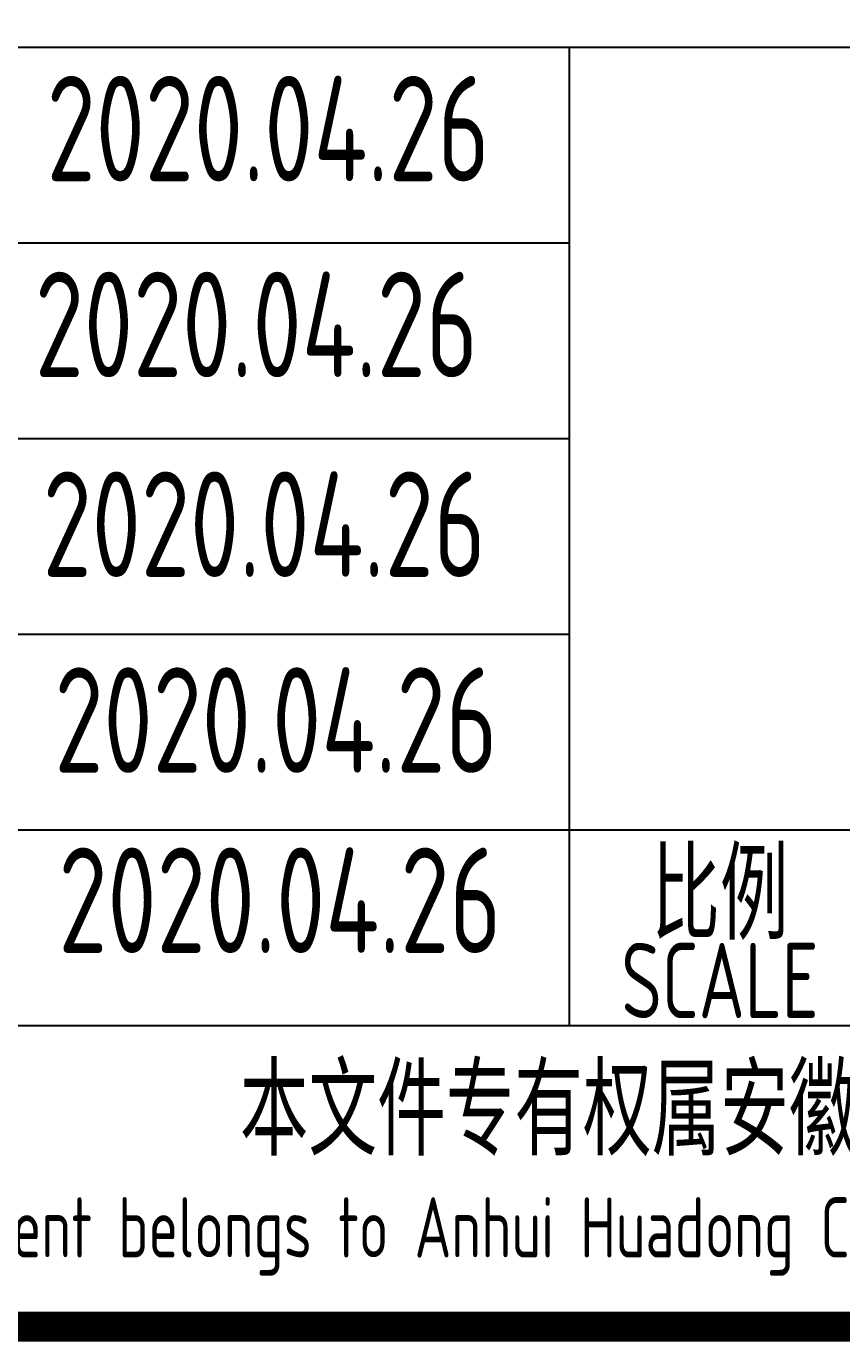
# Model space of a CAD drawing. Extents: x 6250600 to 6678662, y -692028 to -290561.
# Drawn here: x 6588134 to 6590842, y -556951 to -552581 of the extents above; entities that cross this region are included whole.
import ezdxf
from ezdxf.enums import TextEntityAlignment as Align

# ---------------------------------------------------------------- set-up
doc = ezdxf.new("R2010")
doc.units = 0
doc.header["$LTSCALE"] = 1000
doc.header["$MEASUREMENT"] = 0
doc.linetypes.add('2', pattern=[18.5, 12, -3, 0.5, -3])
doc.layers.get('0').update_dxf_attribs({"linetype": 'CONTINUOUS'})
doc.layers.add('PUB_TITLE', color=4, linetype='CONTINUOUS')
doc.styles.add('AHD', font='sceie.shx', dxfattribs={"width": 0.7, "bigfont": 'sceic.shx'})
doc.styles.add('sceie', font='sceie.shx', dxfattribs={"width": 0.7, "bigfont": 'sceic.shx'})

# ---------------------------------------------------------------- blocks, each defined once
blk = doc.blocks.new('qm')
at = {"style": 'sceie', "width": 0.8}
for p in [(-941169.6, -984626.3), (-941208.7, -985276.9), (-941182.6, -985940.5), (-941143.6, -986591.1), (-941130.5, -987189.7)]:
    blk.add_attdef('2020.04.26', text='', height=350, dxfattribs=at).set_placement(p, align=Align.MIDDLE)

msp = doc.modelspace()

# ---------------------------------------------------------------- linework, layer by layer
for p, q in [((6584437.7, -552650.9), (6602437.7, -552650.9)), ((6589937.7, -555900.9), (6589937.7, -552650.9)), ((6584437.7, -553300.9), (6589937.7, -553300.9)), ((6584437.7, -553950.9), (6589937.7, -553950.9)), ((6584437.7, -554600.9), (6589937.7, -554600.9)), ((6584437.7, -555250.9), (6602437.7, -555250.9)), ((6584437.7, -555900.9), (6602437.7, -555900.9)), ((6584437.7, -556900.9), (6602437.7, -556900.9))]:
    msp.add_line(p, q)
at = {"layer": 'PUB_TITLE', "color": 4, "const_width": 100}
msp.add_lwpolyline([(6546537.7, -556900.9), (6602437.7, -556900.9), (6602437.7, -516900.9), (6546537.7, -516900.9)], close=True, dxfattribs=at)

# ---------------------------------------------------------------- block references
at = {"color": 4, "linetype": '2'}
ref = msp.add_blockref('qm', (7530106.6, 431705.6), dxfattribs=at)
ref.add_attrib('2020.04.26', '2020.04.26', dxfattribs={"height": 350, "style": 'sceie', "width": 0.8}).set_placement((6588976.1, -555484.1), align=Align.MIDDLE)
ref.add_attrib('2020.04.26', '2020.04.26', dxfattribs={"height": 350, "style": 'sceie', "width": 0.8}).set_placement((6588963.1, -554885.5), align=Align.MIDDLE)
ref.add_attrib('2020.04.26', '2020.04.26', dxfattribs={"height": 350, "style": 'sceie', "width": 0.8}).set_placement((6588924, -554234.9), align=Align.MIDDLE)
ref.add_attrib('2020.04.26', '2020.04.26', dxfattribs={"height": 350, "style": 'sceie', "width": 0.8}).set_placement((6588898, -553571.3), align=Align.MIDDLE)
ref.add_attrib('2020.04.26', '2020.04.26', dxfattribs={"height": 350, "style": 'sceie', "width": 0.8}).set_placement((6588937, -552920.7), align=Align.MIDDLE)

# ---------------------------------------------------------------- texts
at = {"style": 'AHD', "width": 0.8}
for s, height, p in [('比例', 300, (6590437.7, -555450.9)), ('比例', 300, (6590437.7, -555450.9)), ('SCALE', 250, (6590437.7, -555750.9)), ('SCALE', 250, (6590437.7, -555750.9)), ('本文件专有权属安徽华东化工医药工程有限责任公司所有,未经许可不得复制或转让给第三方', 300, (6593437.7, -556200.9)), ('本文件专有权属安徽华东化工医药工程有限责任公司所有,未经许可不得复制或转让给第三方', 300, (6593437.7, -556200.9)), ('The proprietary right of this document belongs to Anhui Huadong Chemical And Medical Engineering  Co.,Ltd.  and any replication or transfer to the 3rd. side is forbidden without its permission. ', 200, (6593437.7, -556600.9)), ('The proprietary right of this document belongs to Anhui Huadong Chemical And Medical Engineering  Co.,Ltd.  and any replication or transfer to the 3rd. side is forbidden without its permission. ', 200, (6593437.7, -556600.9))]:
    msp.add_text(s, height=height, dxfattribs=at).set_placement(p, align=Align.MIDDLE)

doc.saveas('drawing.dxf')
